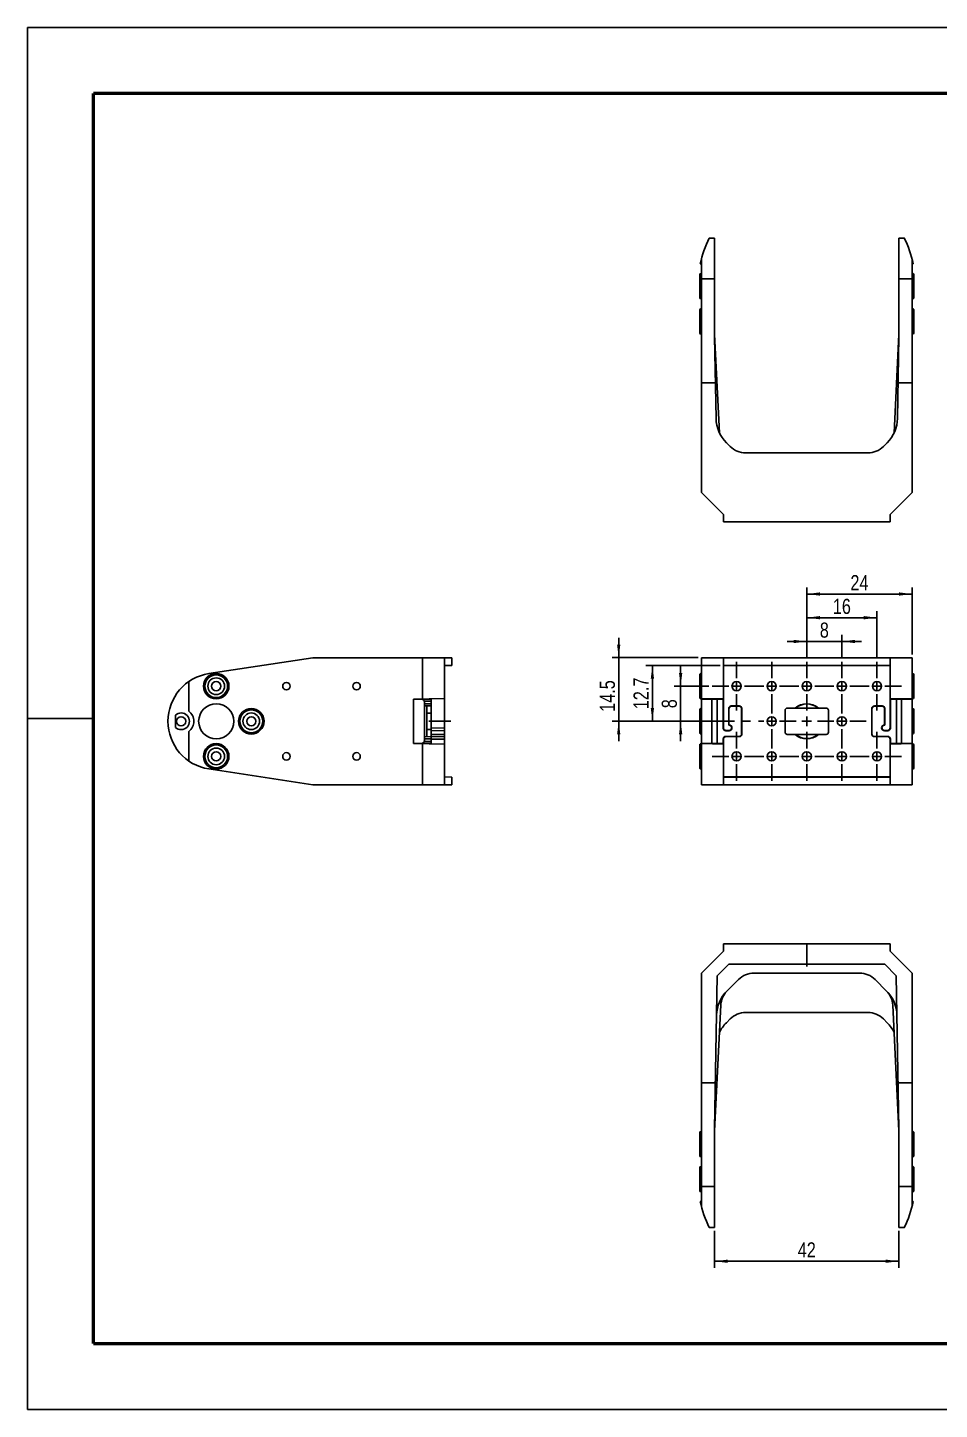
# Model space of a CAD drawing. Header units: millimetres. Extents: x 0 to 446, y 0 to 315.
# Drawn here: x 0 to 207.8, y 0 to 315 of the extents above; entities that cross this region are included whole.
import ezdxf

# ---------------------------------------------------------------- set-up
doc = ezdxf.new("R2010")
doc.units = ezdxf.units.MM
doc.header["$LTSCALE"] = 24.5025
doc.linetypes.add('CENTER', pattern=[0.6, 0.375, -0.075, 0.075, -0.075])
doc.layers.get('0').update_dxf_attribs({"linetype": 'CONTINUOUS'})
doc.layers.add('02___PRT_ALL_AXES', color=7, linetype='CONTINUOUS')
doc.layers.add('7_ALL_FEATURES', color=7, linetype='CONTINUOUS')
doc.styles.get("Standard").update_dxf_attribs({"font": 'txt', "width": 0.8})
doc.dimstyles.new('DIMSTYLE_1', dxfattribs={"dimtxt": 3.45, "dimasz": 3, "dimexe": 0.18, "dimexo": 0.0625, "dimgap": 0.09, "dimtad": 1, "dimdec": 3, "dimdsep": 46, "dimtxsty": 'Standard', "dimblk": '_FILLED', "dimblk1": '_FILLED', "dimblk2": '_FILLED', "dimcen": 0.09, "dimadec": 0, "dimazin": 0, "dimtp": 0.001, "dimtm": 0.001, "dimtfac": 1, "dimtdec": 3, "dimtofl": 0, "dimtmove": 0, "dimatfit": 3, "dimldrblk": '_FILLED', "dimfxl": 1, "dimtolj": 1, "dimarcsym": 0})

# ---------------------------------------------------------------- blocks, each defined once
blk = doc.blocks.new('_FILLED')
at = {"color": 0, "linetype": 'ByBlock'}
blk.add_solid([(0, 0), (-1, 0.125), (-1, -0.125)], dxfattribs=at)
blk = doc.blocks.new('*D1')
at = {"color": 2, "linetype": 'Continuous'}
for p, q in [((177.59, 171.18), (177.59, 176.56)), ((185.59, 171.18), (185.59, 176.56)), ((177.59, 175.06), (173.09, 175.06)), ((173.09, 175.06), (181.59, 175.06)), ((190.09, 175.06), (181.59, 175.06)), ((185.59, 175.06), (190.09, 175.06))]:
    blk.add_line(p, q, dxfattribs=at)
at = {"color": 2, "linetype": 'Continuous', "xscale": 3, "yscale": 3, "zscale": 3}
blk.add_blockref('_FILLED', (177.59, 175.06), dxfattribs=at)
at = {"color": 2, "linetype": 'Continuous', "xscale": 3, "yscale": 3, "zscale": 3, "rotation": 180}
blk.add_blockref('_FILLED', (185.59, 175.06), dxfattribs=at)
at = {"color": 2, "linetype": 'Continuous', "insert": (181.59, 179.38), "char_height": 3.45, "width": 2.76, "attachment_point": 2, "line_spacing_factor": 0.9}
blk.add_mtext('8', dxfattribs=at)
blk = doc.blocks.new('*D2')
at = {"color": 2, "linetype": 'Continuous'}
for p, q in [((177.59, 171.18), (177.59, 181.98)), ((177.59, 180.48), (185.59, 180.48)), ((193.59, 180.48), (185.59, 180.48)), ((193.59, 171.18), (193.59, 181.98))]:
    blk.add_line(p, q, dxfattribs=at)
at = {"color": 2, "linetype": 'Continuous', "xscale": 3, "yscale": 3, "zscale": 3, "rotation": 180}
blk.add_blockref('_FILLED', (177.59, 180.48), dxfattribs=at)
at = {"color": 2, "linetype": 'Continuous', "xscale": 3, "yscale": 3, "zscale": 3}
blk.add_blockref('_FILLED', (193.59, 180.48), dxfattribs=at)
at = {"color": 2, "linetype": 'Continuous', "insert": (185.59, 184.79), "char_height": 3.45, "width": 5.52, "attachment_point": 2, "line_spacing_factor": 0.9}
blk.add_mtext('16', dxfattribs=at)
blk = doc.blocks.new('*D3')
at = {"color": 2, "linetype": 'Continuous'}
for p, q in [((177.59, 171.18), (177.59, 187.38)), ((177.59, 185.88), (189.59, 185.88)), ((201.59, 185.88), (189.59, 185.88)), ((201.59, 172.12), (201.59, 187.38))]:
    blk.add_line(p, q, dxfattribs=at)
at = {"color": 2, "linetype": 'Continuous', "xscale": 3, "yscale": 3, "zscale": 3, "rotation": 180}
blk.add_blockref('_FILLED', (177.59, 185.88), dxfattribs=at)
at = {"color": 2, "linetype": 'Continuous', "xscale": 3, "yscale": 3, "zscale": 3}
blk.add_blockref('_FILLED', (201.59, 185.88), dxfattribs=at)
at = {"color": 2, "linetype": 'Continuous', "insert": (189.59, 190.2), "char_height": 3.45, "width": 5.52, "attachment_point": 2, "line_spacing_factor": 0.9}
blk.add_mtext('24', dxfattribs=at)
blk = doc.blocks.new('*D4')
at = {"color": 2, "linetype": 'Continuous'}
for p, q in [((148.84, 164.87), (148.84, 169.37)), ((148.84, 169.37), (148.84, 160.87)), ((155.27, 164.87), (147.34, 164.87)), ((148.84, 152.37), (148.84, 160.87)), ((152.17, 156.87), (147.34, 156.87)), ((148.84, 156.87), (148.84, 152.37))]:
    blk.add_line(p, q, dxfattribs=at)
at = {"color": 2, "linetype": 'Continuous', "xscale": 3, "yscale": 3, "zscale": 3}
for p, rotation in [((148.84, 164.87), 270), ((148.84, 156.87), 90)]:
    blk.add_blockref('_FILLED', p, dxfattribs=dict(at, rotation=rotation))
at = {"color": 2, "linetype": 'Continuous', "insert": (144.52, 160.87), "char_height": 3.45, "width": 2.76, "attachment_point": 2, "rotation": 90, "line_spacing_factor": 0.9}
blk.add_mtext('8', dxfattribs=at)
blk = doc.blocks.new('*D5')
at = {"color": 2, "linetype": 'Continuous'}
for p, q in [((134.72, 171.37), (134.72, 175.87)), ((134.72, 175.87), (134.72, 164.12)), ((152.84, 171.37), (133.22, 171.37)), ((134.72, 152.37), (134.72, 164.12)), ((152.45, 156.87), (133.22, 156.87)), ((134.72, 156.87), (134.72, 152.37))]:
    blk.add_line(p, q, dxfattribs=at)
at = {"color": 2, "linetype": 'Continuous', "xscale": 3, "yscale": 3, "zscale": 3}
for p, rotation in [((134.72, 171.37), 270), ((134.72, 156.87), 90)]:
    blk.add_blockref('_FILLED', p, dxfattribs=dict(at, rotation=rotation))
at = {"color": 2, "linetype": 'Continuous', "insert": (130.41, 162.63), "char_height": 3.45, "width": 11.04, "attachment_point": 2, "rotation": 90, "line_spacing_factor": 0.9}
blk.add_mtext('14.5', dxfattribs=at)
blk = doc.blocks.new('*D6')
at = {"color": 2, "linetype": 'Continuous'}
for p, q in [((157.84, 169.57), (140.9, 169.57)), ((142.4, 169.57), (142.4, 163.22)), ((142.4, 156.87), (142.4, 163.22)), ((151.14, 156.87), (140.9, 156.87))]:
    blk.add_line(p, q, dxfattribs=at)
at = {"color": 2, "linetype": 'Continuous', "xscale": 3, "yscale": 3, "zscale": 3}
for p, rotation in [((142.4, 169.57), 90), ((142.4, 156.87), 270)]:
    blk.add_blockref('_FILLED', p, dxfattribs=dict(at, rotation=rotation))
at = {"color": 2, "linetype": 'Continuous', "insert": (138.09, 163.22), "char_height": 3.45, "width": 11.04, "attachment_point": 2, "rotation": 90, "line_spacing_factor": 0.9}
blk.add_mtext('12.7', dxfattribs=at)
blk = doc.blocks.new('*D12')
at = {"color": 2, "linetype": 'Continuous'}
for p, q in [((156.59, 40.72), (156.59, 32.27)), ((198.59, 40.72), (198.59, 32.27)), ((156.59, 33.77), (177.59, 33.77)), ((198.59, 33.77), (177.59, 33.77))]:
    blk.add_line(p, q, dxfattribs=at)
at = {"color": 2, "linetype": 'Continuous', "xscale": 3, "yscale": 3, "zscale": 3, "rotation": 180}
blk.add_blockref('_FILLED', (156.59, 33.77), dxfattribs=at)
at = {"color": 2, "linetype": 'Continuous', "xscale": 3, "yscale": 3, "zscale": 3}
blk.add_blockref('_FILLED', (198.59, 33.77), dxfattribs=at)
at = {"color": 2, "linetype": 'Continuous', "insert": (177.59, 38.08), "char_height": 3.45, "width": 5.52, "attachment_point": 2, "line_spacing_factor": 0.9}
blk.add_mtext('42', dxfattribs=at)

msp = doc.modelspace()

# ---------------------------------------------------------------- linework, layer by layer
at = {"color": 7, "linetype": 'Continuous'}
for p, q in [((0, 0), (0, 315)), ((0, 315), (445.5, 315)), ((15, 157.5), (0, 157.5)), ((0, 0), (445.5, 0))]:
    msp.add_line(p, q, dxfattribs=at)
at = {"color": 7, "linetype": 'Continuous', "const_width": 0.75}
for points in [[(15, 300), (15, 15)], [(430.5, 300), (15, 300)], [(15, 15), (430.5, 15)]]:
    msp.add_lwpolyline(points, dxfattribs=at)
at = {"layer": '02___PRT_ALL_AXES', "color": 7, "linetype": 'Continuous'}
for p, q in [((155.345, 267.0395), (156.5872, 267.0395)), ((198.5872, 267.0395), (199.8294, 267.0395)), ((153.5872, 262.2877), (153.5872, 234.0395)), ((201.5872, 261.1395), (201.8571, 261.1395)), ((201.5872, 258.9395), (201.6872, 258.9395)), ((201.5872, 257.7058), (201.5872, 234.0395)), ((201.5872, 253.1395), (201.6872, 253.1395)), ((201.5872, 250.9395), (201.6872, 250.9395)), ((201.5872, 245.1395), (201.6872, 245.1395)), ((41.3126, 167.7392), (64.9789, 171.3662)), ((201.5872, 167.7662), (201.6872, 167.7662)), ((36.7307, 159.1773), (36.7307, 165.9194)), ((162.7009, 164.8662), (160.4734, 164.8662)), ((161.5872, 165.9799), (161.5872, 163.7524)), ((170.7009, 164.8662), (168.4734, 164.8662)), ((169.5872, 165.9799), (169.5872, 163.7524)), ((178.7009, 164.8662), (176.4734, 164.8662)), ((177.5872, 165.9799), (177.5872, 163.7524)), ((186.7009, 164.8662), (184.4734, 164.8662)), ((185.5872, 165.9799), (185.5872, 163.7524)), ((194.7009, 164.8662), (192.4734, 164.8662)), ((193.5872, 165.9799), (193.5872, 163.7524)), ((201.5872, 161.9662), (201.6872, 161.9662)), ((33.7032, 155.4582), (33.7032, 158.2742)), ((169.5872, 157.9799), (169.5872, 155.7524)), ((177.5872, 157.9799), (177.5872, 155.7524)), ((185.5872, 157.9799), (185.5872, 155.7524)), ((201.5872, 159.7662), (201.6872, 159.7662)), ((36.7307, 147.813), (36.7307, 154.5551)), ((170.7009, 156.8662), (168.4734, 156.8662)), ((178.7009, 156.8662), (176.4734, 156.8662)), ((186.7009, 156.8662), (184.4734, 156.8662)), ((201.5872, 153.9662), (201.6872, 153.9662)), ((201.5872, 151.7662), (201.6872, 151.7662)), ((162.7009, 148.8662), (160.4734, 148.8662)), ((161.5872, 149.9799), (161.5872, 147.7524)), ((170.7009, 148.8662), (168.4734, 148.8662)), ((169.5872, 149.9799), (169.5872, 147.7524)), ((178.7009, 148.8662), (176.4734, 148.8662)), ((177.5872, 149.9799), (177.5872, 147.7524)), ((186.7009, 148.8662), (184.4734, 148.8662)), ((185.5872, 149.9799), (185.5872, 147.7524)), ((194.7009, 148.8662), (192.4734, 148.8662)), ((193.5872, 149.9799), (193.5872, 147.7524)), ((64.9789, 142.3662), (41.3126, 145.9931)), ((201.5872, 145.9662), (201.6872, 145.9662)), ((153.5872, 74.4675), (153.5872, 46.2193)), ((201.5872, 74.4675), (201.5872, 50.8012)), ((201.5872, 63.3675), (201.6872, 63.3675)), ((201.5872, 57.5675), (201.6872, 57.5675)), ((201.5872, 55.3675), (201.6872, 55.3675)), ((201.5872, 49.5675), (201.6872, 49.5675)), ((201.5872, 47.3675), (201.8571, 47.3675)), ((155.345, 41.4675), (156.5872, 41.4675)), ((198.5872, 41.4675), (199.8294, 41.4675))]:
    msp.add_line(p, q, dxfattribs=at)
at = {"layer": '02___PRT_ALL_AXES', "color": 7, "linetype": 'CENTER'}
for p, q in [((161.5872, 170.4349), (161.5872, 166.6662)), ((169.5872, 170.4349), (169.5872, 166.6662)), ((177.5872, 170.4349), (177.5872, 166.6662)), ((185.5872, 170.4349), (185.5872, 166.6662)), ((193.5872, 170.4349), (193.5872, 166.6662)), ((156.0184, 164.8662), (159.7872, 164.8662)), ((163.3872, 164.8662), (167.7872, 164.8662)), ((171.3872, 164.8662), (175.7872, 164.8662)), ((179.3872, 164.8662), (183.7872, 164.8662)), ((187.3872, 164.8662), (191.7872, 164.8662)), ((199.1559, 164.8662), (195.3872, 164.8662)), ((161.5872, 159.2974), (161.5872, 163.0662)), ((169.5872, 158.6662), (169.5872, 163.0662)), ((177.5872, 159.2974), (177.5872, 163.0662)), ((185.5872, 158.6662), (185.5872, 163.0662)), ((193.5872, 159.2974), (193.5872, 163.0662)), ((91.4789, 156.8662), (96.4789, 156.8662)), ((151.8925, 156.8662), (167.7872, 156.8662)), ((161.5872, 154.4349), (161.5872, 150.6662)), ((169.5872, 150.6662), (169.5872, 155.0662)), ((175.1559, 156.8662), (171.3872, 156.8662)), ((177.5872, 154.4349), (177.5872, 150.6662)), ((180.0184, 156.8662), (183.7872, 156.8662)), ((185.5872, 150.6662), (185.5872, 155.0662)), ((191.1559, 156.8662), (187.3872, 156.8662)), ((193.5872, 154.4349), (193.5872, 150.6662)), ((156.0184, 148.8662), (159.7872, 148.8662)), ((163.3872, 148.8662), (167.7872, 148.8662)), ((171.3872, 148.8662), (175.7872, 148.8662)), ((179.3872, 148.8662), (183.7872, 148.8662)), ((187.3872, 148.8662), (191.7872, 148.8662)), ((199.1559, 148.8662), (195.3872, 148.8662)), ((161.5872, 143.2974), (161.5872, 147.0662)), ((169.5872, 143.2974), (169.5872, 147.0662)), ((177.5872, 143.2974), (177.5872, 147.0662)), ((185.5872, 143.2974), (185.5872, 147.0662)), ((193.5872, 143.2974), (193.5872, 147.0662)), ((177.5872, 100.9675), (177.5872, 105.9675))]:
    msp.add_line(p, q, dxfattribs=at)
at = {"layer": '02___PRT_ALL_AXES', "color": 7, "linetype": 'Continuous'}
for centre, radius in [((42.9789, 164.8662), 1.05), ((58.9789, 164.8662), 0.85), ((74.9789, 164.8662), 0.85), ((161.5872, 164.8662), 1.05), ((169.5872, 164.8662), 1.05), ((177.5872, 164.8662), 1.05), ((185.5872, 164.8662), 1.05), ((193.5872, 164.8662), 1.05), ((34.9789, 156.8662), 1.05), ((50.9789, 156.8662), 1.05), ((169.5872, 156.8662), 1.05), ((185.5872, 156.8662), 1.05), ((42.9789, 148.8662), 1.05), ((58.9789, 148.8662), 0.85), ((74.9789, 148.8662), 0.85), ((161.5872, 148.8662), 1.05), ((169.5872, 148.8662), 1.05), ((177.5872, 148.8662), 1.05), ((185.5872, 148.8662), 1.05), ((193.5872, 148.8662), 1.05)]:
    msp.add_circle(centre, radius, dxfattribs=at)
for centre, radius, start, end in [((177.5872, 256.0395), 24.8, 153.669749, 168.132731), ((42.9789, 156.8662), 11, 98.712979, 261.287021), ((34.9789, 156.8662), 1.9, 227.820115, 132.179885), ((34.9789, 156.8662), 2.9, 307.161881, 52.838119), ((177.5872, 52.4675), 24.8, 191.867269, 206.330251)]:
    msp.add_arc(centre, radius, start, end, dxfattribs=at)
at = {"layer": '7_ALL_FEATURES', "color": 7, "linetype": 'Continuous'}
for p, q in [((156.5872, 267.0393), (156.5872, 244.5395)), ((198.5872, 267.0393), (198.5872, 244.5395)), ((201.5872, 262.2877), (201.5872, 257.7058)), ((153.1872, 253.4395), (153.1872, 258.6395)), ((153.5872, 261.1395), (153.3173, 261.1395)), ((153.5872, 258.9395), (153.4872, 258.9395)), ((201.9872, 258.6395), (201.9872, 253.4395)), ((153.5872, 253.1395), (153.4872, 253.1395)), ((153.1872, 245.4395), (153.1872, 250.6395)), ((153.5872, 250.9395), (153.4872, 250.9395)), ((201.9872, 250.6395), (201.9872, 245.4395)), ((153.5872, 245.1395), (153.4872, 245.1395)), ((156.5872, 245.0395), (157.6853, 222.6385)), ((156.5872, 244.5395), (156.9127, 225.8892)), ((197.4891, 222.6385), (198.5872, 245.0395)), ((198.5872, 244.5395), (198.2617, 225.8892)), ((153.5872, 234.0395), (153.5872, 209.0395)), ((153.5872, 234.0395), (156.7705, 234.0395)), ((198.4039, 234.0395), (201.5872, 234.0395)), ((201.5872, 234.0395), (201.5872, 209.0395)), ((159.2547, 220.372), (160.1227, 219.5039)), ((163.6583, 218.0395), (191.5161, 218.0395)), ((195.0517, 219.5039), (195.9197, 220.372)), ((158.5872, 204.0395), (153.5872, 209.0395)), ((201.5872, 209.0395), (196.5872, 204.0395)), ((158.5872, 204.0395), (158.6169, 202.3395)), ((196.5575, 202.3395), (158.6169, 202.3395)), ((196.5872, 204.0395), (196.5575, 202.3395)), ((64.9789, 171.3662), (96.6789, 171.3662)), ((89.9789, 171.3662), (89.9789, 161.9674)), ((94.9789, 142.3662), (94.9789, 171.3662)), ((96.6789, 171.3662), (96.6789, 169.5959)), ((153.5872, 142.3662), (153.5872, 171.3662)), ((153.5872, 171.3662), (201.5872, 171.3662)), ((158.5872, 171.3662), (158.5872, 155.3661)), ((158.6169, 171.3662), (158.6169, 169.5959)), ((196.5575, 169.5959), (196.5575, 171.3662)), ((196.5872, 155.3661), (196.5872, 171.3662)), ((201.5872, 142.3662), (201.5872, 171.3662)), ((94.9789, 169.5662), (96.6789, 169.5959)), ((153.1872, 162.2662), (153.1872, 167.4662)), ((153.5872, 167.7662), (153.4872, 167.7662)), ((158.5872, 169.5662), (158.6169, 169.5959)), ((158.5872, 169.5662), (196.5872, 169.5662)), ((158.6169, 169.5959), (196.5575, 169.5959)), ((196.5872, 169.5662), (196.5575, 169.5959)), ((201.5872, 167.7662), (201.6872, 167.7662)), ((201.9872, 167.4662), (201.9872, 162.2662)), ((91.9789, 161.8662), (87.9787, 161.9011)), ((94.9789, 162.0547), (87.9789, 161.9325)), ((87.9789, 151.7999), (87.9789, 161.9325)), ((90.4789, 152.6672), (90.4789, 161.0652)), ((91.9789, 151.8662), (91.9789, 161.8662)), ((153.5872, 161.9662), (153.4872, 161.9662)), ((158.5872, 162.0547), (153.5872, 161.9674)), ((155.9719, 161.9325), (153.5872, 161.9325)), ((155.9719, 151.7999), (155.9719, 161.9325)), ((157.151, 161.9116), (155.9719, 161.9325)), ((157.151, 161.9116), (157.151, 151.8208)), ((158.4441, 161.9116), (157.151, 161.9116)), ((158.5872, 162.0547), (158.4441, 161.9116)), ((158.5348, 161.8662), (158.4441, 161.9116)), ((158.5348, 155.3137), (158.5348, 161.8662)), ((201.5872, 161.9674), (196.5872, 162.0547)), ((196.7303, 161.9116), (196.5872, 162.0547)), ((196.6396, 161.8662), (196.7303, 161.9116)), ((196.6396, 161.8662), (196.6396, 155.3137)), ((196.7303, 161.9116), (198.0234, 161.9116)), ((199.2025, 161.9325), (198.0234, 161.9116)), ((198.0234, 161.9116), (198.0234, 151.8208)), ((201.5872, 161.9325), (199.2025, 161.9325)), ((199.2025, 151.7999), (199.2025, 161.9325)), ((201.5872, 161.9662), (201.6872, 161.9662)), ((91.9789, 160.3662), (90.4789, 160.3793)), ((90.9789, 153.3575), (90.9789, 160.3749)), ((91.9789, 158.7137), (90.9789, 158.7137)), ((153.1872, 154.2662), (153.1872, 159.4662)), ((153.5872, 159.7662), (153.4872, 159.7662)), ((159.7872, 159.7663), (159.7872, 155.9662)), ((159.8396, 159.7139), (159.8396, 156.0186)), ((162.1873, 160.3662), (160.3871, 160.3662)), ((162.1349, 160.3138), (160.4395, 160.3138)), ((162.7348, 153.9185), (162.7348, 159.7139)), ((162.7872, 153.8661), (162.7872, 159.7663)), ((172.6372, 154.3662), (172.6372, 159.3662)), ((173.1372, 159.8662), (182.0372, 159.8662)), ((182.5372, 159.3662), (182.5372, 154.3662)), ((192.3872, 159.7663), (192.3872, 153.8661)), ((192.4396, 159.7139), (192.4396, 153.9185)), ((194.7873, 160.3662), (192.9871, 160.3662)), ((194.7349, 160.3138), (193.0395, 160.3138)), ((195.3348, 156.0186), (195.3348, 159.7139)), ((195.3872, 155.9662), (195.3872, 159.7663)), ((201.5872, 159.7662), (201.6872, 159.7662)), ((201.9872, 159.4662), (201.9872, 154.2662)), ((91.9789, 155.0187), (90.9789, 155.0187)), ((91.9789, 154.7138), (94.9789, 154.7662)), ((159.1347, 154.7138), (159.8872, 154.7138)), ((159.1871, 154.7662), (159.8872, 154.7662)), ((159.8396, 156.0186), (159.7872, 155.9662)), ((159.7872, 155.9662), (159.8872, 155.9662)), ((159.8396, 156.0186), (159.8872, 156.0186)), ((195.2872, 156.0186), (195.3348, 156.0186)), ((195.2872, 155.9662), (195.3872, 155.9662)), ((195.2872, 154.7662), (195.9873, 154.7662)), ((195.2872, 154.7138), (196.0397, 154.7138)), ((195.3348, 156.0186), (195.3872, 155.9662)), ((91.9789, 151.8662), (87.9787, 151.8313)), ((94.9789, 151.6777), (87.9789, 151.7999)), ((89.9789, 151.765), (89.9789, 142.3662)), ((90.4789, 153.3531), (91.9789, 153.3662)), ((94.9789, 153.3662), (91.9789, 153.4186)), ((153.1872, 146.2662), (153.1872, 151.4662)), ((153.5872, 153.9662), (153.4872, 153.9662)), ((153.5872, 151.7662), (153.4872, 151.7662)), ((155.9719, 151.7999), (153.5872, 151.7999)), ((158.5872, 151.6777), (153.5872, 151.765)), ((157.151, 151.8208), (155.9719, 151.7999)), ((158.4441, 151.8208), (157.151, 151.8208)), ((158.5348, 151.8662), (158.4441, 151.8208)), ((158.5872, 151.6777), (158.4441, 151.8208)), ((158.5348, 151.8662), (158.5348, 152.8186)), ((158.5872, 142.3662), (158.5872, 152.7663)), ((159.1347, 153.4186), (162.2349, 153.4186)), ((162.2873, 153.3662), (159.1871, 153.3662)), ((173.1372, 153.8662), (182.0372, 153.8662)), ((195.9873, 153.3662), (192.8871, 153.3662)), ((192.9395, 153.4186), (196.0397, 153.4186)), ((196.5872, 142.3662), (196.5872, 152.7663)), ((196.7303, 151.8208), (196.5872, 151.6777)), ((201.5872, 151.765), (196.5872, 151.6777)), ((196.6396, 152.8186), (196.6396, 151.8662)), ((196.6396, 151.8662), (196.7303, 151.8208)), ((198.0234, 151.8208), (196.7303, 151.8208)), ((199.2025, 151.7999), (198.0234, 151.8208)), ((201.5872, 151.7999), (199.2025, 151.7999)), ((201.5872, 153.9662), (201.6872, 153.9662)), ((201.5872, 151.7662), (201.6872, 151.7662)), ((201.9872, 151.4662), (201.9872, 146.2662)), ((153.5872, 145.9662), (153.4872, 145.9662)), ((201.5872, 145.9662), (201.6872, 145.9662)), ((64.9789, 142.3662), (96.6789, 142.3662)), ((94.9789, 144.1662), (96.6789, 144.1365)), ((96.6789, 144.1365), (96.6789, 142.3662)), ((153.5872, 142.3662), (201.5872, 142.3662)), ((158.5872, 144.1662), (158.6169, 144.1365)), ((158.5872, 144.1662), (196.5872, 144.1662)), ((158.6169, 144.1365), (158.6169, 142.3662)), ((196.5575, 144.1365), (158.6169, 144.1365)), ((196.5872, 144.1662), (196.5575, 144.1365)), ((196.5575, 142.3662), (196.5575, 144.1365)), ((158.5872, 104.4675), (153.5872, 99.4675)), ((158.5872, 104.4675), (158.6169, 106.1675)), ((158.6169, 106.1675), (196.5575, 106.1675)), ((196.5872, 104.4675), (196.5575, 106.1675)), ((201.5872, 99.4675), (196.5872, 104.4675)), ((157.1958, 98.8335), (159.8298, 101.4675)), ((159.8298, 101.4675), (195.3446, 101.4675)), ((197.9786, 98.8335), (195.3446, 101.4675)), ((153.5872, 99.4675), (153.5872, 74.4675)), ((156.5872, 63.9675), (157.1958, 98.8335)), ((162.0222, 98.0031), (159.3808, 95.3616)), ((189.6166, 99.4675), (165.5578, 99.4675)), ((195.7936, 95.3616), (193.1522, 98.0031)), ((198.5872, 63.9675), (197.9786, 98.8335)), ((201.5872, 99.4675), (201.5872, 74.4675)), ((157.9928, 92.1413), (156.5872, 63.4675)), ((198.5872, 63.4675), (197.1816, 92.1413)), ((159.2547, 88.135), (160.1227, 89.0031)), ((163.6583, 90.4675), (191.5161, 90.4675)), ((195.0517, 89.0031), (195.9197, 88.135)), ((153.5872, 74.4675), (156.7705, 74.4675)), ((198.4039, 74.4675), (201.5872, 74.4675)), ((153.1872, 57.8675), (153.1872, 63.0675)), ((153.5872, 63.3675), (153.4872, 63.3675)), ((156.5872, 41.4677), (156.5872, 63.9675)), ((198.5872, 41.4677), (198.5872, 63.9675)), ((201.9872, 63.0675), (201.9872, 57.8675)), ((153.5872, 57.5675), (153.4872, 57.5675)), ((153.1872, 49.8675), (153.1872, 55.0675)), ((153.5872, 55.3675), (153.4872, 55.3675)), ((201.9872, 55.0675), (201.9872, 49.8675)), ((201.5872, 50.8012), (201.5872, 46.2193)), ((153.5872, 47.3675), (153.3173, 47.3675)), ((153.5872, 49.5675), (153.4872, 49.5675))]:
    msp.add_line(p, q, dxfattribs=at)
at = {"layer": '7_ALL_FEATURES', "color": 9, "linetype": 'Continuous'}
for p, q in [((153.4872, 253.1395), (153.4872, 258.9395)), ((201.6872, 258.9395), (201.6872, 253.1395)), ((153.5872, 257.7058), (156.5872, 257.7058)), ((198.5872, 257.7058), (201.5872, 257.7058)), ((153.4872, 245.1395), (153.4872, 250.9395)), ((201.6872, 250.9395), (201.6872, 245.1395)), ((153.4872, 161.9662), (153.4872, 167.7662)), ((201.6872, 167.7662), (201.6872, 161.9662)), ((90.4049, 161.4807), (91.9789, 161.467)), ((91.9789, 160.8652), (90.4789, 160.8783)), ((153.4872, 153.9662), (153.4872, 159.7662)), ((159.7872, 159.7663), (159.8396, 159.7139)), ((160.3871, 160.3662), (160.4395, 160.3138)), ((162.1873, 160.3662), (162.1349, 160.3138)), ((162.7872, 159.7663), (162.7348, 159.7139)), ((192.3872, 159.7663), (192.4396, 159.7139)), ((192.9871, 160.3662), (193.0395, 160.3138)), ((194.7873, 160.3662), (194.7349, 160.3138)), ((195.3872, 159.7663), (195.3348, 159.7139)), ((201.6872, 159.7662), (201.6872, 153.9662)), ((91.9789, 155.3137), (94.9789, 155.3661)), ((158.5348, 155.3137), (158.5872, 155.3661)), ((159.1347, 154.7138), (159.1871, 154.7662)), ((159.8872, 155.9662), (159.8872, 156.0186)), ((159.8872, 154.7662), (159.8872, 154.7138)), ((195.2872, 155.9662), (195.2872, 156.0186)), ((195.2872, 154.7662), (195.2872, 154.7138)), ((195.9873, 154.7662), (196.0397, 154.7138)), ((196.5872, 155.3661), (196.6396, 155.3137)), ((90.4049, 152.2517), (91.9789, 152.2654)), ((90.4789, 152.8541), (91.9789, 152.8671)), ((94.9789, 153.8661), (91.9789, 153.9185)), ((94.9789, 152.7663), (91.9789, 152.8186)), ((153.4872, 145.9662), (153.4872, 151.7662)), ((158.5872, 152.7663), (158.5348, 152.8186)), ((159.1871, 153.3662), (159.1347, 153.4186)), ((162.2873, 153.3662), (162.2349, 153.4186)), ((162.7872, 153.8661), (162.7348, 153.9185)), ((192.3872, 153.8661), (192.4396, 153.9185)), ((192.8871, 153.3662), (192.9395, 153.4186)), ((196.0397, 153.4186), (195.9873, 153.3662)), ((196.6396, 152.8186), (196.5872, 152.7663)), ((201.6872, 151.7662), (201.6872, 145.9662)), ((153.4872, 57.5675), (153.4872, 63.3675)), ((201.6872, 63.3675), (201.6872, 57.5675)), ((153.4872, 49.5675), (153.4872, 55.3675)), ((201.6872, 55.3675), (201.6872, 49.5675)), ((153.5872, 50.8012), (156.5872, 50.8012)), ((198.5872, 50.8012), (201.5872, 50.8012))]:
    msp.add_line(p, q, dxfattribs=at)
at = {"layer": '7_ALL_FEATURES', "color": 7, "linetype": 'Continuous'}
for centre, radius in [((42.9789, 164.8662), 2.9), ((42.9789, 164.8662), 1.9), ((42.9789, 156.8662), 4), ((50.9789, 156.8662), 2.9), ((50.9789, 156.8662), 1.9), ((42.9789, 148.8662), 2.9), ((42.9789, 148.8662), 1.9)]:
    msp.add_circle(centre, radius, dxfattribs=at)
at = {"layer": '7_ALL_FEATURES', "color": 9, "linetype": 'Continuous'}
for centre in [(42.9789, 164.8662), (50.9789, 156.8662), (42.9789, 148.8662)]:
    msp.add_circle(centre, 2.6, dxfattribs=at)
at = {"layer": '7_ALL_FEATURES', "color": 7, "linetype": 'Continuous'}
for centre, radius, start, end in [((177.5872, 256.0395), 24.8, 11.867269, 26.330251), ((153.4872, 258.6395), 0.3, 90, 180), ((201.6872, 258.6395), 0.3, 359.999907, 90), ((153.4872, 253.4395), 0.3, 180, 270), ((201.6872, 253.4395), 0.3, 270, 0.000093), ((153.4872, 250.6395), 0.3, 90, 180), ((201.6872, 250.6395), 0.3, 359.999907, 90), ((153.4872, 245.4395), 0.3, 180, 270), ((201.6872, 245.4395), 0.3, 270, 0.000093), ((164.9115, 226.0289), 8, 181, 225), ((190.2629, 226.0289), 8, 315, 359), ((163.6583, 223.0395), 5, 225, 270), ((191.5161, 223.0395), 5, 270, 315), ((153.4872, 167.4662), 0.3, 90, 180.000093), ((201.6872, 167.4662), 0.3, 0, 90), ((153.4872, 162.2662), 0.3, 179.999907, 270), ((177.5872, 156.8662), 4, 48.590378, 131.409622), ((177.5872, 156.8662), 3.9476, 49.459948, 130.540052), ((201.6872, 162.2662), 0.3, 270, 360), ((153.4872, 159.4662), 0.3, 90, 180.000093), ((173.1372, 159.3662), 0.5, 90, 180), ((182.0372, 159.3662), 0.5, 0, 90), ((201.6872, 159.4662), 0.3, 0, 90), ((159.8872, 155.3662), 0.6524, 270, 90), ((159.8872, 155.3662), 0.6, 270, 90), ((173.1372, 154.3662), 0.5, 180, 270), ((182.0372, 154.3662), 0.5, 270, 360), ((195.2872, 155.3662), 0.6524, 90, 270), ((195.2872, 155.3662), 0.6, 90, 270), ((153.4872, 154.2662), 0.3, 179.999907, 270), ((153.4872, 151.4662), 0.3, 90, 180.000093), ((177.5872, 156.8662), 4, 228.590378, 311.409622), ((177.5872, 156.8662), 3.9476, 229.459948, 310.540052), ((201.6872, 154.2662), 0.3, 270, 360), ((201.6872, 151.4662), 0.3, 0, 90), ((153.4872, 146.2662), 0.3, 179.999907, 270), ((201.6872, 146.2662), 0.3, 270, 360), ((165.5578, 94.4675), 5, 90, 135), ((189.6166, 94.4675), 5, 45, 90), ((165.0377, 89.7048), 8, 135, 179), ((162.9868, 91.8965), 5, 136.146984, 177.193676), ((192.1876, 91.8965), 5, 2.806324, 43.853016), ((190.1367, 89.7048), 8, 1, 45), ((163.6583, 85.4675), 5, 90, 135), ((191.5161, 85.4675), 5, 45, 90), ((164.9115, 82.4781), 8, 135, 154.709033), ((190.2629, 82.4781), 8, 25.290947, 45), ((153.4872, 63.0675), 0.3, 90, 180), ((201.6872, 63.0675), 0.3, 359.999907, 90), ((153.4872, 57.8675), 0.3, 180, 270), ((201.6872, 57.8675), 0.3, 270, 0.000093), ((153.4872, 55.0675), 0.3, 90, 180), ((201.6872, 55.0675), 0.3, 359.999907, 90), ((153.4872, 49.8675), 0.3, 180, 270), ((177.5872, 52.4675), 24.8, 333.669749, 348.132731), ((201.6872, 49.8675), 0.3, 270, 0.000093)]:
    msp.add_arc(centre, radius, start, end, dxfattribs=at)
for centre, major_axis, ratio, start_param, end_param in [((85.4789, 161.1137), (4.9999, -0.0633), 0.48373279, 0.00612226, 0.1784319), ((160.3873, 159.7661), (-0.4244, 0.4244), 0.99969546, -0.78524587, 0.78524587), ((160.4397, 159.7137), (0.4244, -0.4244), 0.99969546, 2.35634678, 3.92683852), ((162.1347, 159.7137), (-0.4244, -0.4244), 0.99969546, 2.35634678, 3.92683852), ((162.1871, 159.7661), (0.4244, 0.4244), 0.99969546, -0.78524587, 0.78524587), ((192.9873, 159.7661), (0.4244, -0.4244), 0.99969546, 2.35634678, 3.92683852), ((193.0397, 159.7137), (0.4244, -0.4244), 0.99969546, 2.35634678, 3.92683852), ((194.7347, 159.7137), (-0.4244, -0.4244), 0.99969546, 2.35634678, 3.92683852), ((194.7871, 159.7661), (0.4244, 0.4244), 0.99969546, -0.78524587, 0.78524587), ((159.1349, 155.3139), (0.4244, 0.4244), 0.99969546, 2.35634678, 3.92683852), ((159.1873, 155.3663), (0.4244, 0.4244), 0.99969546, 2.35634678, 3.92683852), ((195.9871, 155.3663), (0.4244, -0.4244), 0.99969546, -0.78524587, 0.78524587), ((196.0395, 155.3139), (-0.4244, 0.4244), 0.99969546, -3.92683852, -2.35634678), ((85.4789, 152.6187), (4.9999, 0.0633), 0.48373279, -0.1784319, -0.00612226), ((159.1349, 152.8185), (-0.4244, 0.4244), 0.99969546, -0.78524587, 0.78524587), ((159.1873, 152.7661), (-0.4244, 0.4244), 0.99969546, -0.78524587, 0.78524587), ((162.2348, 153.9186), (-0.3537, 0.3537), 0.99969546, 2.35634678, 3.92683852), ((162.2871, 153.8663), (0.3537, -0.3537), 0.99969546, -0.78524587, 0.78524587), ((192.8873, 153.8663), (0.3537, 0.3537), 0.99969546, -3.92683852, -2.35634678), ((192.9396, 153.9186), (0.3537, 0.3537), 0.99969546, 2.35634678, 3.92683852), ((195.9871, 152.7661), (-0.4244, -0.4244), 0.99969546, 2.35634678, 3.92683852), ((196.0395, 152.8185), (0.4244, 0.4244), 0.99969546, -0.78524587, 0.78524587)]:
    msp.add_ellipse(centre, major_axis=major_axis, ratio=ratio, start_param=start_param, end_param=end_param, dxfattribs=at)
for points, start_tangent, end_tangent in [([(90.4049, 161.4807), (90.2723, 161.7042), (90.055, 161.8401), (89.9643, 161.8653)], (-0.33745391, 0.94134205), (-0.97890559, 0.20431313)), ([(89.9643, 151.8671), (90.0551, 151.8922), (90.2723, 152.0282), (90.4049, 152.2517)], (0.9789068, 0.20430732), (0.33745391, 0.94134205)), ([(90.3092, 152.0831), (90.2619, 152.0281), (90.0375, 151.892), (89.9644, 151.8713)], (-0.59866164, -0.80100203), (-0.97472085, -0.22342621))]:
    msp.add_spline(points, degree=3, dxfattribs=dict(at, start_tangent=start_tangent, end_tangent=end_tangent))

# ---------------------------------------------------------------- dimensions: what is measured, and where the dimension line sits
at = {"color": 2, "linetype": 'Continuous'}
for base, p1, p2, picture, middle in [((201.5872, 185.8833), (177.5872, 171.1849), (201.5872, 172.1162), '*D3', (186.8272, 188.4708)), ((193.5872, 180.4773), (177.5872, 171.1849), (193.5872, 171.1849), '*D2', (182.8272, 183.0648)), ((185.5872, 175.0629), (177.5872, 171.1849), (185.5872, 171.1849), '*D1', (180.2072, 177.6504)), ((198.5872, 33.7663), (156.5872, 40.7175), (198.5872, 40.7175), '*D12', (174.8272, 36.3538))]:
    dim = msp.add_linear_dim(base=base, p1=p1, p2=p2, dimstyle='DIMSTYLE_1', dxfattribs=at)
    dim.commit()
    dim.dimension.update_dxf_attribs({"geometry": picture, "text_midpoint": middle, "dimtype": 160})
for base, p1, p2, angle, picture, middle in [((134.7185, 171.3662), (152.4482, 156.8662), (152.8372, 171.3662), 90, '*D5', (134.6043, 157.6992)), ((142.3994, 156.8662), (157.8372, 169.5662), (151.1425, 156.8662), 270, '*D6', (142.2853, 158.2813)), ((148.8356, 164.8662), (152.1704, 156.8662), (155.2684, 164.8662), 90, '*D4', (146.8664, 159.6325))]:
    dim = msp.add_linear_dim(base=base, p1=p1, p2=p2, angle=angle, dimstyle='DIMSTYLE_1', dxfattribs=at)
    dim.commit()
    dim.dimension.update_dxf_attribs({"geometry": picture, "text_midpoint": middle, "dimtype": 160})

doc.saveas('drawing.dxf')
